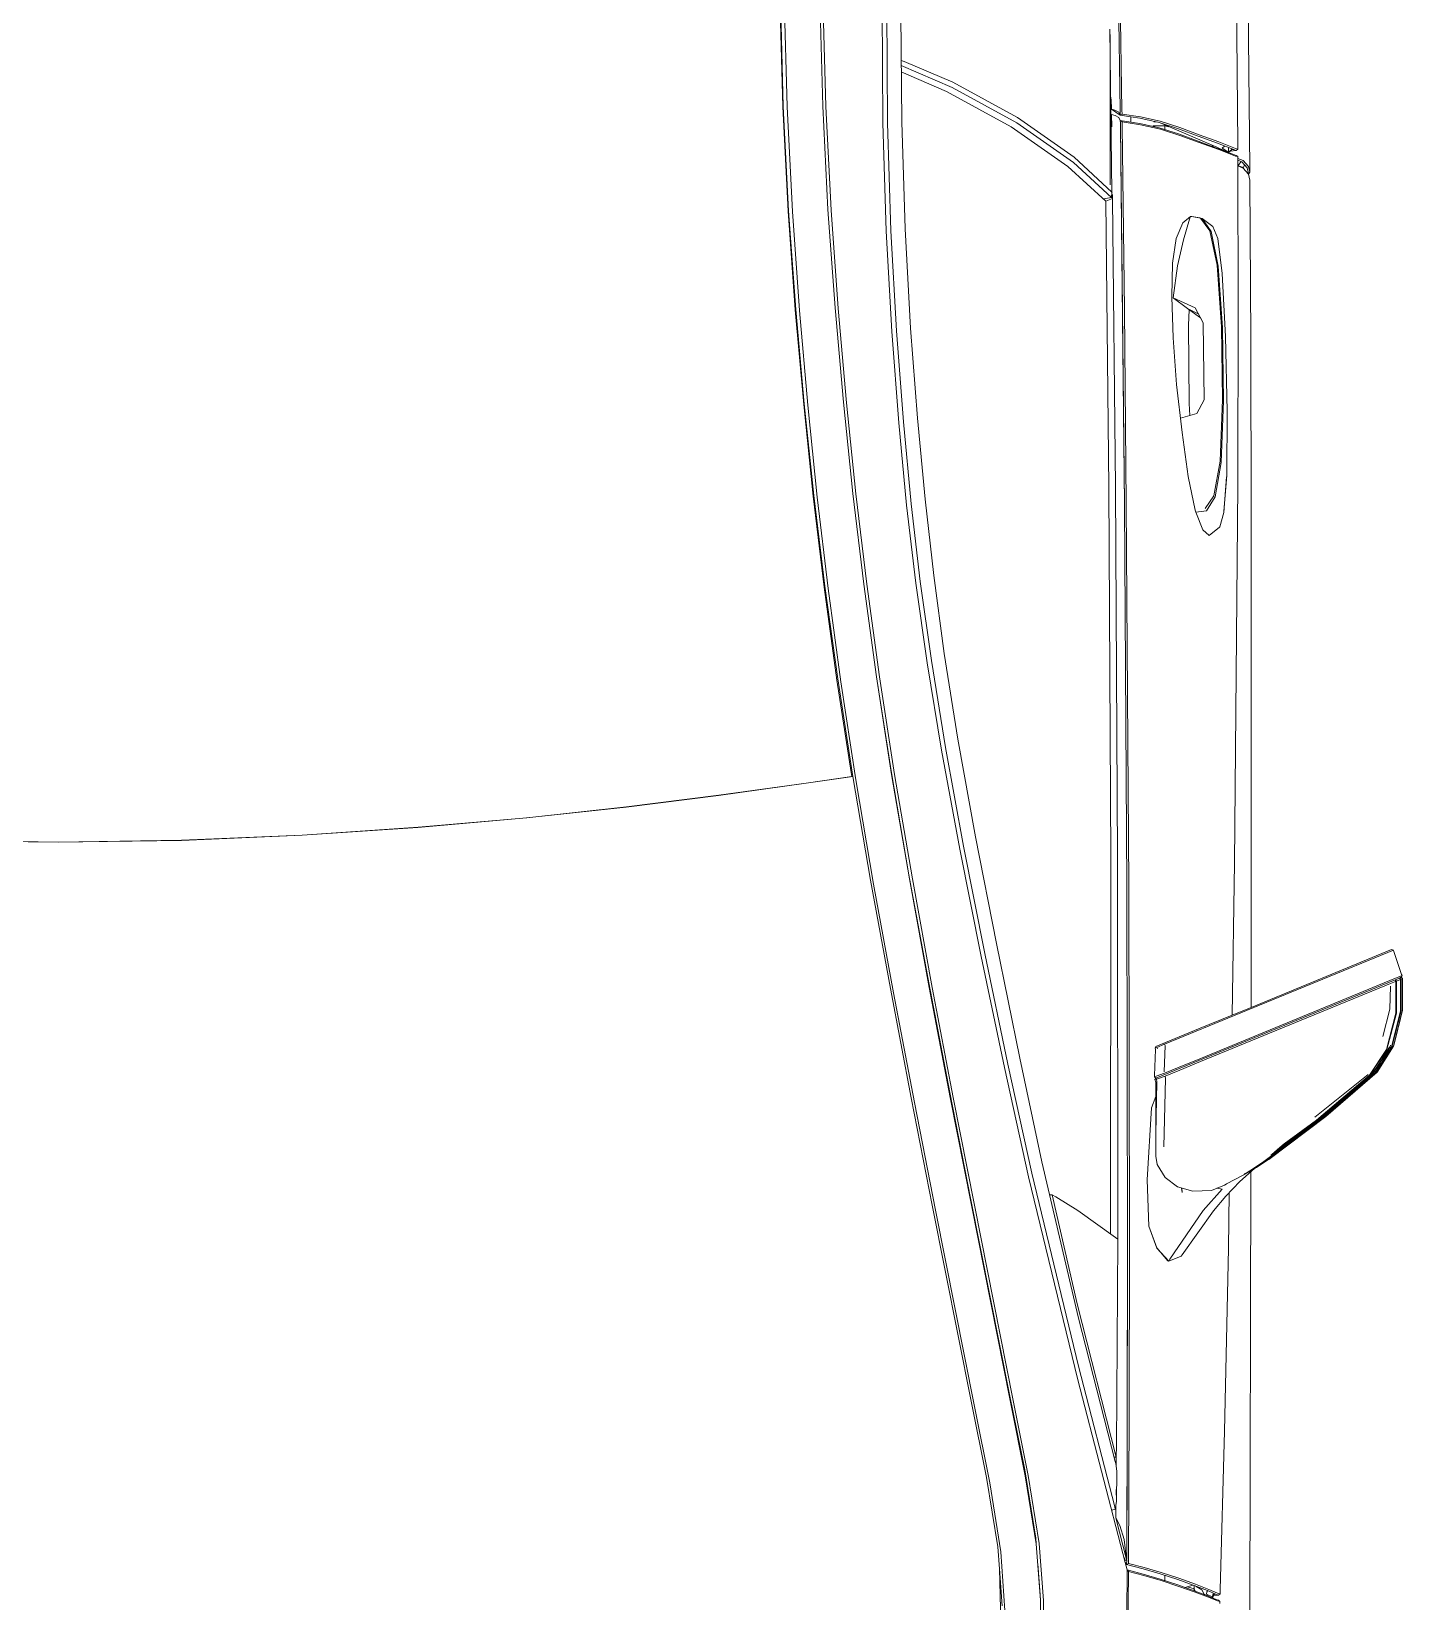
# Model space of a CAD drawing. Header units: millimetres. Extents: x -5354 to 175654, y 1543 to 8261111.
# Drawn here: x 18250 to 19306, y 10633 to 11843 of the extents above; entities that cross this region are included whole.
import ezdxf

# ---------------------------------------------------------------- set-up
doc = ezdxf.new("R2010")
doc.units = ezdxf.units.MM
doc.layers.add('Moveis', color=250, linetype='Continuous', lineweight=13)

msp = doc.modelspace()

# ---------------------------------------------------------------- linework, layer by layer
at = {"layer": 'Moveis', "extrusion": (2.24964e-32, 1.22465e-16, -1)}
for p, q in [((19084, 12073.1), (19088.6, 11782)), ((19085.5, 12071.4), (19090, 11781.9)), ((19177.9, 11919.8), (19179.2, 11754.9)), ((18826.5, 11870.1), (18828.8, 11784.6)), ((18829.1, 11784.7), (18826.9, 11870.1)), ((18832.1, 11784.4), (18829.8, 11870)), ((18857.2, 11869), (18859.5, 11784.9)), ((18861.8, 11784.7), (18859.5, 11868.9)), ((18905.3, 11860.5), (18905.7, 11772.2)), ((18909.3, 11772.1), (18908.9, 11859.4)), ((18919.7, 11856), (18920.3, 11772.8)), ((19187.2, 11861.9), (19188.5, 11737.1)), ((19082.3, 11718.8), (19080.7, 11844.4)), ((19080.9, 11724.3), (19080.8, 11840.3)), ((18922.2, 11819.3), (18920, 11820.3)), ((18959.8, 11803.4), (18922.2, 11819.3)), ((18959.2, 11799.3), (18920, 11816.2)), ((18954.8, 11796.4), (18920, 11811.4)), ((19004.7, 11769.2), (18954.8, 11796.4)), ((19009.1, 11772.1), (18959.2, 11799.3)), ((19009.6, 11776.2), (18959.8, 11803.4)), ((18828.8, 11784.6), (18832.8, 11704.2)), ((18833.2, 11704.4), (18829.1, 11784.7)), ((18836.1, 11703.9), (18832.1, 11784.4)), ((18859.5, 11784.9), (18863.5, 11705.3)), ((18865.9, 11704.9), (18861.8, 11784.7)), ((19081.8, 11790.5), (19081.9, 11782.7)), ((18905.7, 11772.2), (18908.3, 11688.8)), ((18912, 11689), (18909.3, 11772.1)), ((18920.3, 11772.8), (18923, 11690.5)), ((19052.7, 11741.5), (19009.1, 11772.1)), ((19053.2, 11745.7), (19009.6, 11776.2)), ((19081.9, 11782.7), (19084.6, 11781.9)), ((19081.9, 11782.7), (19088.7, 11778)), ((19084.7, 11777.8), (19082, 11778.6)), ((19082, 11778.6), (19082.1, 11769.2)), ((19084.6, 11781.9), (19087.5, 11780.3)), ((19087.6, 11776.2), (19084.7, 11777.8)), ((19087.5, 11780.3), (19088.7, 11778)), ((19088.7, 11774), (19087.6, 11776.2)), ((19088.6, 11782), (19088.7, 11778)), ((19090.1, 11778.9), (19088.7, 11778)), ((19088.7, 11778), (19088.7, 11778)), ((19088.7, 11778), (19096.8, 11776.7)), ((19088.7, 11774), (19090.2, 11772.8)), ((19088.7, 11774), (19088.7, 11773.9)), ((19088.7, 11774), (19096.9, 11772.7)), ((19088.8, 11771.8), (19088.7, 11773.9)), ((19088.8, 11771.8), (19088.8, 11769.9)), ((19090, 11781.9), (19090.1, 11778.9)), ((19104.3, 11776.7), (19090.1, 11778.9)), ((19090.2, 11772.8), (19090.2, 11769.8)), ((19104.4, 11770.6), (19090.2, 11772.8)), ((19096.9, 11772.7), (19096.8, 11776.7)), ((19096.8, 11776.7), (19103.7, 11775.7)), ((19103.7, 11771.6), (19096.9, 11772.7)), ((19103.7, 11775.7), (19118.7, 11772.4)), ((19118.7, 11768.4), (19103.7, 11771.6)), ((19104.3, 11776.7), (19119.5, 11773.4)), ((19116.3, 11772.9), (19114.5, 11772.9)), ((19118.7, 11772.4), (19133.7, 11767.6)), ((19119.4, 11772.2), (19146.4, 11760.5)), ((19119.5, 11773.4), (19134.5, 11768.6)), ((19048.4, 11738.6), (19004.7, 11769.2)), ((19088.8, 11769.9), (19090.5, 11628)), ((19089.3, 11718), (19088.8, 11769.9)), ((19090.2, 11769.8), (19091.9, 11628.3)), ((19119.6, 11767.3), (19104.4, 11770.6)), ((19113.9, 11769.9), (19123, 11769.9)), ((19133.7, 11763.6), (19118.7, 11768.4)), ((19134.6, 11762.5), (19119.6, 11767.3)), ((19123, 11767), (19123, 11770.6)), ((19126.2, 11769.2), (19123, 11769.9)), ((19133.7, 11767.6), (19148.7, 11762)), ((19148.7, 11758), (19133.7, 11763.6)), ((19134.5, 11768.6), (19149.6, 11763)), ((19149.6, 11757), (19134.6, 11762.5)), ((19146.4, 11760.5), (19163.1, 11753.4)), ((19148.7, 11762), (19163.7, 11756.5)), ((19149.6, 11763), (19164.6, 11757.5)), ((19163.7, 11752.5), (19148.7, 11758)), ((19164.6, 11751.5), (19149.6, 11757)), ((19159.3, 11754.1), (19160.7, 11754.4)), ((19163.1, 11753.4), (19169.5, 11750.3)), ((19163.7, 11756.5), (19176.6, 11751.4)), ((19176.6, 11747.6), (19163.7, 11752.5)), ((19164.6, 11757.5), (19177.5, 11752.4)), ((19177.5, 11746.6), (19164.6, 11751.5)), ((19167.1, 11752.7), (19169.1, 11754.3)), ((19170.9, 11750.2), (19167.1, 11752.7)), ((19169.5, 11750.3), (19169.7, 11750.2)), ((19172.1, 11749.7), (19170.9, 11750.2)), ((19172.1, 11749.6), (19171.8, 11749.4)), ((19173.5, 11750.3), (19172, 11749.3)), ((19172.1, 11753.2), (19172.1, 11752.7)), ((19172.1, 11752.7), (19172.1, 11749.6)), ((19174.4, 11751.3), (19172.1, 11749.6)), ((19172.1, 11749.6), (19172.1, 11749.5)), ((19172.2, 11749.4), (19172.3, 11749.2)), ((19178, 11750.9), (19173.5, 11750.3)), ((19174.4, 11752.2), (19174.4, 11751.3)), ((19176.2, 11751.5), (19174.4, 11751.3)), ((19176.6, 11751.4), (19178, 11750.9)), ((19178, 11747.1), (19176.6, 11747.6)), ((19177.5, 11752.4), (19179.2, 11751.9)), ((19179.2, 11746.1), (19177.5, 11746.6)), ((19179.2, 11751.9), (19178, 11750.9)), ((19178, 11747.1), (19179.2, 11746.1)), ((19179.2, 11754.9), (19179.2, 11751.9)), ((19077.7, 11711.7), (19048.4, 11738.6)), ((19052.7, 11741.5), (19081.9, 11714.6)), ((19082.3, 11718.8), (19053.2, 11745.7)), ((19179.2, 11746.1), (19179.2, 11743.1)), ((19179.2, 11744.8), (19183.4, 11743.1)), ((19179.2, 11743.4), (19182.4, 11742.1)), ((19179.2, 11743.1), (19179.5, 11628.2)), ((19182.5, 11738.1), (19179.2, 11739.4)), ((19183.4, 11737.1), (19179.2, 11738.9)), ((19181.8, 11742.3), (19179.6, 11739.3)), ((19182.4, 11742.1), (19186.6, 11737.6)), ((19183.4, 11737.1), (19182.5, 11738.1)), ((19183.4, 11743.1), (19187.6, 11738.6)), ((19187.6, 11732.6), (19183.4, 11737.1)), ((19183.5, 11737.1), (19184.5, 11739.9)), ((19183.5, 11737.1), (19183.5, 11737.1)), ((19186.6, 11737.6), (19187.6, 11733.1)), ((19187.6, 11738.6), (19188.6, 11734.1)), ((19188.5, 11737.1), (19188.6, 11734.1)), ((19187.6, 11733.1), (19187.4, 11732.8)), ((19188.6, 11734.1), (19187.6, 11732.7)), ((19188.6, 11728.1), (19187.6, 11732.6)), ((19189.3, 11605.4), (19188.6, 11728.1)), ((19081.9, 11714.6), (19075.7, 11713.5)), ((19082.6, 11713.9), (19077.7, 11711.7)), ((19080, 11491.3), (19077.7, 11711.7)), ((19081.9, 11714.6), (19082.3, 11718.8)), ((19081.9, 11714.6), (19082.6, 11714.7)), ((19082.6, 11714.5), (19082.2, 11714.3)), ((19082.6, 11718.7), (19082.6, 11718.8)), ((19082.6, 11714.5), (19082.6, 11717)), ((19082.6, 11713.9), (19082.6, 11714.5)), ((19085, 11491.4), (19082.6, 11713.9)), ((19089.4, 11718), (19089.3, 11718)), ((19089.4, 11718), (19089.3, 11718)), ((19091.1, 11549.6), (19089.3, 11718)), ((19089.4, 11715.5), (19089.4, 11715.5)), ((19089.4, 11710.4), (19089.5, 11710.4)), ((18832.8, 11704.2), (18838.3, 11628)), ((18838.8, 11628.3), (18833.2, 11704.4)), ((18841.5, 11627.6), (18836.1, 11703.9)), ((18863.5, 11705.3), (18869, 11629.5)), ((18871.3, 11629.1), (18865.9, 11704.9)), ((19136.9, 11695), (19142.7, 11700.1)), ((19142.7, 11700.1), (19142.1, 11698)), ((19143.8, 11700), (19142.7, 11700.1)), ((19149.9, 11699), (19143.8, 11700)), ((19150.6, 11698.7), (19143.8, 11700)), ((19151.8, 11698.4), (19149.9, 11699)), ((19157.7, 11688.9), (19150.6, 11698.7)), ((19150.6, 11698.7), (19151.8, 11698.4)), ((19160, 11692.3), (19151.8, 11698.4)), ((19151.8, 11698.4), (19158.7, 11688.5)), ((18908.3, 11688.8), (18912.7, 11611.5)), ((18916.3, 11611.8), (18912, 11689)), ((18923, 11690.5), (18927.2, 11614)), ((19089.7, 11686.7), (19089.8, 11686.7)), ((19131.9, 11683.1), (19136.9, 11695)), ((19142.1, 11698), (19137.5, 11682.1)), ((19142.1, 11698), (19142, 11698)), ((19163.3, 11662.4), (19157.7, 11688.9)), ((19158.7, 11688.5), (19164.1, 11661.8)), ((19163.9, 11683), (19160, 11692.3)), ((19129, 11664), (19131.9, 11683.1)), ((19137.5, 11682.1), (19132.8, 11661.9)), ((19167.3, 11656.2), (19163.9, 11683)), ((19128.4, 11638.2), (19129, 11664)), ((19132.8, 11661.9), (19129.5, 11637.3)), ((19166.7, 11614.9), (19163.3, 11662.4)), ((19164.1, 11661.8), (19167.4, 11614.2)), ((19169.8, 11607.6), (19167.3, 11656.2)), ((19129.5, 11606.6), (19128.4, 11638.2)), ((18838.3, 11628), (18844.8, 11555.2)), ((18845.3, 11555.6), (18838.8, 11628.3)), ((18848, 11554.6), (18841.5, 11627.6)), ((18869, 11629.5), (18875.4, 11556.9)), ((18877.8, 11556.5), (18871.3, 11629.1)), ((19090.5, 11628), (19091.9, 11478.1)), ((19091.9, 11628.3), (19093.3, 11478.6)), ((19129.5, 11637.3), (19140.6, 11629.2)), ((19146.4, 11629.5), (19129.5, 11637.3)), ((19148.8, 11625), (19140.6, 11629.2)), ((19140.6, 11629.2), (19150.5, 11621.8)), ((19141.8, 11628.2), (19141.2, 11616.2)), ((19152.5, 11618), (19146.4, 11629.5)), ((19179.5, 11628.2), (19179.2, 11493.1)), ((18927.2, 11614), (18932.5, 11544.5)), ((19141.2, 11616.2), (19141.8, 11556)), ((19153.4, 11558.7), (19152.5, 11618)), ((19167.5, 11559), (19166.7, 11614.9)), ((19167.4, 11614.2), (19168.3, 11558.1)), ((18912.7, 11611.5), (18918, 11541.1)), ((18921.7, 11541.7), (18916.3, 11611.8)), ((19132.1, 11570.5), (19129.5, 11606.6)), ((19171, 11550.1), (19169.8, 11607.6)), ((19189.6, 11464.5), (19189.3, 11605.4)), ((19136.4, 11533.5), (19132.1, 11570.5)), ((18844.8, 11555.2), (18852.2, 11484.6)), ((18852.7, 11485.1), (18845.3, 11555.6)), ((18855.2, 11483.7), (18848, 11554.6)), ((18875.4, 11556.9), (18882.7, 11486.7)), ((18885.1, 11486.3), (18877.8, 11556.5)), ((19091.1, 11549.6), (19091.1, 11558)), ((19141.8, 11556), (19142.4, 11546.7)), ((19147.7, 11548.3), (19153.4, 11558.7)), ((19165.6, 11511.5), (19167.5, 11559)), ((19168.3, 11558.1), (19166.5, 11510.5)), ((18918, 11541.1), (18924.1, 11477.6)), ((18927.6, 11478.5), (18921.7, 11541.7)), ((18932.5, 11544.5), (18938.3, 11482.2)), ((19091.9, 11478.1), (19091.1, 11549.6)), ((19135.1, 11544.6), (19147.7, 11548.3)), ((19170.7, 11500.8), (19171, 11550.1)), ((19141.1, 11499.8), (19136.4, 11533.5)), ((19160.9, 11484.9), (19165.6, 11511.5)), ((19166.5, 11510.5), (19161.8, 11483.9)), ((19146.3, 11473.7), (19141.1, 11499.8)), ((19168.5, 11472.7), (19170.7, 11500.8)), ((19170.6, 11499.5), (19168.6, 11471.9)), ((19179.2, 11493.1), (19176.7, 11201.7)), ((18852.2, 11484.6), (18860.6, 11414.5)), ((18861.1, 11415.2), (18852.7, 11485.1)), ((18863.6, 11413.4), (18855.2, 11483.7)), ((18882.7, 11486.7), (18891.1, 11416.8)), ((18893.4, 11416.7), (18885.1, 11486.3)), ((18938.3, 11482.2), (18945, 11423.4)), ((19081.5, 11206.1), (19080, 11491.3)), ((19086.6, 11206.3), (19085, 11491.4)), ((19154.1, 11475.1), (19160.9, 11484.9)), ((19161.8, 11483.9), (19155.1, 11473.1)), ((18924.1, 11477.6), (18931.2, 11417.5)), ((18934.6, 11418.8), (18927.6, 11478.5)), ((19091.9, 11478.1), (19093.8, 11184)), ((19093.3, 11478.6), (19095.2, 11184.5)), ((19146.3, 11473.7), (19146.9, 11472.2)), ((19155.1, 11473.1), (19146.9, 11472.2)), ((19146.9, 11472.2), (19152.2, 11458.7)), ((19168.6, 11471.9), (19165.4, 11460.9)), ((19157.1, 11454.2), (19152.2, 11458.7)), ((19157.1, 11454.2), (19165.1, 11460.7)), ((19165.1, 11460.7), (19165.4, 11460.9)), ((19189.6, 11156.3), (19189.6, 11464.5)), ((18945, 11423.4), (18953.1, 11363.4)), ((18860.6, 11414.5), (18870.4, 11342.8)), ((18871, 11343.7), (18861.1, 11415.2)), ((18873.4, 11341.4), (18863.6, 11413.4)), ((18900.9, 11345.3), (18891.1, 11416.8)), ((18903.2, 11345.4), (18893.4, 11416.7)), ((18931.2, 11417.5), (18939.9, 11356.1)), ((18943.2, 11357.9), (18934.6, 11418.8)), ((18953.1, 11363.4), (18963.5, 11297.4)), ((18939.9, 11356.1), (18951.1, 11288.9)), ((18954.1, 11291), (18943.2, 11357.9)), ((18870.4, 11342.8), (18881.5, 11271.5)), ((18871, 11343.7), (18882.7, 11268.6)), ((18885, 11265.9), (18873.4, 11341.4)), ((18900.9, 11345.3), (18912.5, 11270)), ((18912.2, 11273), (18900.9, 11345.3)), ((18914.9, 11270.2), (18903.2, 11345.4)), ((18951.1, 11288.9), (18965.1, 11212.6)), ((18968, 11215), (18954.1, 11291)), ((18963.5, 11297.4), (18977.2, 11222)), ((18846.6, 11263.3), (18779.1, 11253.9)), ((18846.8, 11263.5), (18779.4, 11254.1)), ((18882.7, 11268.6), (18846.6, 11263.3)), ((18846.8, 11263.5), (18882, 11268.6)), ((18881.5, 11271.5), (18882, 11268.6)), ((18882, 11268.6), (18882.7, 11268.6)), ((18882.7, 11268.6), (18896.4, 11188.6)), ((18898.7, 11185.6), (18885, 11265.9)), ((18925.9, 11192.9), (18912.2, 11273)), ((18912.5, 11270), (18926.3, 11189.6)), ((18928.6, 11189.8), (18914.9, 11270.2)), ((18779.1, 11253.9), (18708, 11245)), ((18779.4, 11254.1), (18708.2, 11245.1)), ((18708, 11245), (18631.2, 11236.7)), ((18708.2, 11245.1), (18631.4, 11236.8)), ((18547.6, 11229.3), (18458.4, 11223.3)), ((18547.8, 11229.4), (18458.5, 11223.4)), ((18631.2, 11236.7), (18547.6, 11229.3)), ((18631.4, 11236.8), (18547.8, 11229.4)), ((18270.5, 11218), (18175.6, 11219.5)), ((18270.5, 11217.9), (18175.7, 11219.3)), ((18365.4, 11219.5), (18270.5, 11218)), ((18365.4, 11219.3), (18270.5, 11217.9)), ((18458.5, 11223.4), (18365.4, 11219.5)), ((18458.4, 11223.3), (18365.4, 11219.3)), ((18984.3, 11132.3), (18968, 11215)), ((18977.2, 11222), (18993.3, 11139.9)), ((18965.1, 11212.6), (18981.5, 11129.8)), ((19081.1, 10916.2), (19081.5, 11206.1)), ((19086.8, 10912.2), (19086.6, 11206.3)), ((18941.2, 11109.5), (18925.9, 11192.9)), ((19176.7, 11201.7), (19174.9, 11084.7)), ((18896.4, 11188.6), (18911.6, 11105.3)), ((18914, 11102), (18898.7, 11185.6)), ((18926.3, 11189.6), (18941.6, 11105.9)), ((18943.9, 11106), (18928.6, 11189.8)), ((19093.8, 11184), (19094.3, 10906.8)), ((19095.2, 11184.5), (19095.7, 10906.9)), ((19189.5, 11090.7), (19189.6, 11156.3)), ((18981.5, 11129.8), (18999.4, 11044.3)), ((19002.1, 11047), (18984.3, 11132.3)), ((18993.3, 11139.9), (19011.3, 11051.5)), ((19122.9, 11062.3), (19299.1, 11134.7)), ((19189.5, 11090.7), (19297.8, 11135.3)), ((19299.1, 11134.7), (19297.8, 11135.3)), ((19299.5, 11133.8), (19299.1, 11134.7)), ((19305.5, 11116.1), (19299.5, 11133.8)), ((18957.3, 11025.2), (18941.2, 11109.5)), ((18941.6, 11105.9), (18957.7, 11021.3)), ((18960, 11021.3), (18943.9, 11106)), ((19116.1, 11036.1), (19300.5, 11111.9)), ((19296.4, 11111.3), (19150.1, 11051.1)), ((19296.8, 11109), (19150.6, 11048.9)), ((19296.4, 11111.3), (19305.8, 11115.2)), ((19296.8, 11106.9), (19296.5, 11089.2)), ((19300.8, 11110.6), (19296.8, 11109)), ((19303.9, 11113.3), (19300.5, 11111.9)), ((19301.6, 11110.9), (19300.5, 11111.9)), ((19301.1, 11110.8), (19300.5, 11111.9)), ((19300.5, 11111.2), (19300.5, 11111)), ((19301.1, 11110.8), (19300.8, 11110.6)), ((19301.1, 11108.8), (19301.1, 11110.8)), ((19301.1, 11086.2), (19301.1, 11108.8)), ((19304.7, 11112.2), (19301.6, 11110.9)), ((19301.6, 11110.9), (19301.6, 11086.1)), ((19303.9, 11113.3), (19305.2, 11113.9)), ((19303.9, 11113.3), (19304.7, 11112.2)), ((19303.9, 11113.3), (19305, 11112.3)), ((19304.7, 11088.1), (19304.7, 11112.2)), ((19306.1, 11112.8), (19305, 11112.3)), ((19305, 11088), (19305, 11112.3)), ((19305.2, 11113.9), (19305.8, 11115.2)), ((19305.2, 11113.9), (19306.1, 11112.8)), ((19305.2, 11113.9), (19306.2, 11112.9)), ((19305.8, 11115.2), (19305.5, 11116.1)), ((19306.1, 11088.8), (19306.1, 11112.8)), ((19306.1, 11112.8), (19306.2, 11112.8)), ((19306.2, 11112.9), (19306.2, 11088.7)), ((19306.2, 11112.8), (19306.2, 11112.9)), ((18911.6, 11105.3), (18927.7, 11021.1)), ((18930.1, 11017.5), (18914, 11102)), ((19149, 11074.1), (19174.9, 11084.7)), ((19189.5, 11090.7), (19174.9, 11084.7)), ((19296.5, 11089.2), (19291, 11068.2)), ((19293.8, 11058.3), (19301.1, 11086.2)), ((19301.6, 11086.1), (19294.1, 11058.2)), ((19297.7, 11060.1), (19304.7, 11088.1)), ((19305, 11088), (19297.9, 11060)), ((19299.2, 11060.7), (19306.1, 11088.8)), ((19302.4, 11077.3), (19305.1, 11088.3)), ((19302.5, 11073.8), (19306, 11087.4)), ((19304.6, 11082.1), (19303, 11075.6)), ((19306.2, 11088.7), (19304.6, 11082.1)), ((19306.2, 11088.4), (19304.6, 11082.1)), ((19306, 11087.4), (19306.2, 11088.4)), ((19306.2, 11088.4), (19306.2, 11088.7)), ((19116.1, 11060.5), (19149, 11074.1)), ((19149, 11074.1), (19149, 11074.1)), ((19302.5, 11073.8), (19299.4, 11061.2)), ((19115.9, 11058.3), (19115.2, 11038.1)), ((19116.1, 11060.5), (19115.6, 11059.2)), ((19116.9, 11059.8), (19115.6, 11059.2)), ((19115.6, 11059.2), (19115.9, 11058.3)), ((19122.9, 11062.3), (19116.9, 11059.8)), ((19116.9, 11059.8), (19117.3, 11058.8)), ((19123.3, 11061.3), (19122.5, 11041.1)), ((19122.9, 11062.3), (19123.3, 11061.3)), ((19280.7, 11038.5), (19293.8, 11058.3)), ((19294.1, 11058.2), (19280.8, 11038.3)), ((19285, 11040.1), (19295.7, 11057)), ((19297.9, 11060), (19285.1, 11040.1)), ((19285.9, 11043.9), (19295.3, 11058.7)), ((19295, 11057.7), (19285.9, 11043.5)), ((19286.6, 11040.7), (19299.2, 11060.7)), ((19290, 11049.7), (19295.3, 11057.8)), ((19295, 11058.3), (19295, 11057.7)), ((19296.7, 11060.4), (19295.2, 11058.1)), ((19296.2, 11060.1), (19295.2, 11058.4)), ((19295.3, 11058.7), (19296.2, 11060.1)), ((19295.3, 11057.8), (19295.3, 11058.7)), ((19295.7, 11057), (19297.2, 11059.4)), ((19296.2, 11060.1), (19296.7, 11060.4)), ((19297, 11061.5), (19296.7, 11060.4)), ((19297.2, 11059.4), (19297.7, 11060.1)), ((19299.4, 11061.2), (19299.2, 11060.9)), ((19020.7, 10962.9), (19002.1, 11047)), ((19011.3, 11051.5), (19028.4, 10971.7)), ((19150.1, 11051.1), (19134.1, 11044.6)), ((19150.6, 11048.9), (19134.7, 11042.3)), ((19283.4, 11039.5), (19287.8, 11046.3)), ((19288.6, 11047.5), (19283.5, 11039.4)), ((19283.6, 11039.4), (19290, 11049.7)), ((19288.6, 11047.5), (19289.2, 11048.4)), ((19290.7, 11050.8), (19290, 11049.8)), ((19290.9, 11051.1), (19291.3, 11051.8)), ((18999.4, 11044.3), (19018.1, 10960)), ((19115.2, 11038.1), (19115.1, 11037.1)), ((19116.4, 11037.6), (19115.1, 11037.1)), ((19115.1, 11037.1), (19116.1, 11036.1)), ((19116.1, 11036.1), (19115.3, 11035.1)), ((19115.3, 11035.1), (19116.5, 11035.6)), ((19116.6, 11035.4), (19115.3, 11035.1)), ((19115.3, 11035.1), (19116.2, 11033.1)), ((19116.9, 11033.3), (19116.1, 10992.9)), ((19116.2, 11033.1), (19116.1, 10992.9)), ((19122.8, 11040.1), (19116.4, 11037.6)), ((19123.3, 11037.8), (19116.6, 11035.4)), ((19116.6, 11035.4), (19116.9, 11033.3)), ((19123.6, 11035.8), (19122.3, 10983.2)), ((19134.1, 11044.6), (19122.8, 11040.1)), ((19134.7, 11042.3), (19123.3, 11037.8)), ((19123.3, 11037.8), (19123.6, 11035.8)), ((19279.6, 11038.9), (19238.6, 11006.1)), ((19240, 11003.9), (19280.7, 11038.5)), ((19280.8, 11038.3), (19240.1, 11003.5)), ((19241.8, 11004.4), (19282.1, 11039)), ((19282.2, 11038.8), (19243.2, 11005.4)), ((19243.4, 11005), (19283.4, 11039.5)), ((19283.5, 11039.4), (19243.5, 11005)), ((19245.3, 11005.8), (19285, 11040.1)), ((19285.1, 11040.1), (19245.4, 11005.8)), ((19247, 11006.5), (19286.6, 11040.7)), ((19282.1, 11039), (19285.9, 11043.9)), ((19285.9, 11043.5), (19282.2, 11038.8)), ((18927.7, 11021.1), (18943.9, 10938.3)), ((18973.5, 10942.5), (18957.3, 11025.2)), ((18957.7, 11021.3), (18974, 10938.3)), ((18976.3, 10938.3), (18960, 11021.3)), ((19116.2, 11021.9), (19112.7, 11013.2)), ((18946.4, 10934.4), (18930.1, 11017.5)), ((19112.7, 11013.2), (19109.5, 10957.7)), ((19243.5, 11005), (19199.4, 10972)), ((19199.4, 10972), (19243.4, 11005)), ((19245.4, 11005.8), (19201.5, 10972.8)), ((19203.2, 10973.5), (19247, 11006.5)), ((19205.2, 10975.7), (19245.3, 11005.8)), ((19241.8, 11004.3), (19207.1, 10978.4)), ((19207.8, 10979), (19239.1, 11002.3)), ((19215.1, 10985.5), (19240, 11003.9)), ((19239.8, 11003.3), (19215.5, 10985.2)), ((19239.1, 11002.3), (19241.8, 11004.3)), ((19240.1, 11003.5), (19239.8, 11003.3)), ((19242.9, 11005.2), (19241.8, 11004.3)), ((19241.8, 11004.3), (19241.8, 11004.4)), ((19242, 11003.9), (19243.5, 11005)), ((19242.9, 11005.2), (19243.2, 11005.4)), ((19116.1, 10992.9), (19116.1, 10976.1)), ((19211.6, 10982.6), (19215.1, 10985.5)), ((19215.5, 10985.2), (19212.5, 10982.9)), ((19116.1, 10976.1), (19117.1, 10969.6)), ((19193.6, 10967.4), (19202.1, 10972.9)), ((19193.7, 10967.6), (19201.4, 10972.8)), ((19201.5, 10972.8), (19200.2, 10971.9)), ((19201.4, 10972.8), (19205.2, 10975.7)), ((19202.1, 10972.9), (19203.2, 10973.5)), ((19202.1, 10972.9), (19202.9, 10973.4)), ((19202.7, 10973.8), (19202.7, 10973.7)), ((19203.3, 10974.3), (19203.2, 10974.1)), ((19203.6, 10974.5), (19203.7, 10974.5)), ((19207.1, 10978.4), (19204.7, 10976.7)), ((19204.7, 10976.7), (19205.4, 10977.4)), ((19205.1, 10975.5), (19205.2, 10975.7)), ((19205.4, 10977.4), (19211.6, 10982.6)), ((19206.5, 10978.1), (19206.2, 10978.1)), ((19206.5, 10978.1), (19207.8, 10979)), ((19206.7, 10978.4), (19206.5, 10978.1)), ((19212.5, 10982.9), (19206.7, 10978.4)), ((19213.7, 10981.5), (19207.1, 10976.5)), ((19207.1, 10978.5), (19207.1, 10978.4)), ((19056.5, 10814.3), (19020.7, 10962.9)), ((19028.4, 10971.7), (19056.5, 10851.2)), ((19123.4, 10959.5), (19117.1, 10969.6)), ((19183.3, 10961.4), (19170.5, 10954.7)), ((19192.1, 10966.5), (19180.7, 10956.4)), ((19188.7, 10964.5), (19183.3, 10961.4)), ((19189.1, 10964.8), (19184.2, 10962)), ((19184.2, 10962), (19185, 10962.6)), ((19185, 10962.6), (19188.2, 10964.6)), ((19185.9, 10963.2), (19186.1, 10963.1)), ((19186.1, 10963.1), (19190.1, 10965.4)), ((19186.5, 10963.4), (19186.1, 10963.1)), ((19186.4, 10963.5), (19186.5, 10963.4)), ((19188.6, 10964.7), (19186.5, 10963.4)), ((19188.2, 10964.6), (19199.4, 10972)), ((19199.4, 10972), (19188.6, 10964.7)), ((19188.6, 10622.6), (19189.3, 10964.1)), ((19189.1, 10964.8), (19188.7, 10964.5)), ((19192.1, 10966.5), (19189.1, 10964.8)), ((19190.1, 10965.4), (19193.7, 10967.6)), ((19193.5, 10967.4), (19192.1, 10966.5)), ((19193.5, 10967.4), (19193.6, 10967.4)), ((19199, 10971.1), (19193.6, 10967.4)), ((19199.4, 10971.4), (19199, 10971.1)), ((19199, 10971.1), (19199, 10971.1)), ((19199.5, 10971.4), (19199.4, 10971.4)), ((19200.1, 10971.9), (19199.5, 10971.4)), ((19200.2, 10971.9), (19200.1, 10971.9)), ((19018.1, 10960), (19056, 10803.6)), ((19109.5, 10957.7), (19110.7, 10922.1)), ((19132.8, 10952.3), (19123.4, 10959.5)), ((19144.7, 10949.1), (19132.8, 10952.3)), ((19135.9, 10951.5), (19136.3, 10948.1)), ((19136.1, 10951.4), (19136.3, 10948.1)), ((19144.7, 10949.1), (19159.1, 10949.7)), ((19167.3, 10950.6), (19152.7, 10934.1)), ((19167.7, 10953.2), (19159.1, 10949.7)), ((19163.1, 10951.3), (19167.3, 10950.6)), ((19167.7, 10953.2), (19170.2, 10954.5)), ((19169, 10953.8), (19168.8, 10953.8)), ((19169, 10953.8), (19170.8, 10954.6)), ((19169, 10953.8), (19170.2, 10954.5)), ((19180.7, 10956.4), (19170, 10945.1)), ((19170.2, 10954.5), (19170.5, 10954.7)), ((19170.2, 10954.5), (19170.2, 10954.5)), ((19172.8, 10955.8), (19172.8, 10955.7)), ((18943.9, 10938.3), (18973.9, 10787.3)), ((19003.4, 10792.4), (18973.5, 10942.5)), ((18974, 10938.3), (19003.8, 10787.9)), ((19006.2, 10787.8), (18976.3, 10938.3)), ((19034.3, 10946.3), (19036.2, 10946.3)), ((19036.2, 10946.3), (19055.6, 10862.2)), ((19036.2, 10946.3), (19039, 10944.8)), ((19039, 10944.8), (19055.9, 10934.3)), ((19170, 10945.1), (19160.5, 10934)), ((19172.7, 10947.9), (19172, 10904.9)), ((18976.4, 10783.1), (18946.4, 10934.4)), ((19055.9, 10934.3), (19085.1, 10913.3)), ((19152.7, 10934.1), (19127, 10896.6)), ((19160.5, 10934), (19136.4, 10900.1)), ((19085.1, 10913.3), (19086.8, 10912.2)), ((19086.8, 10912.2), (19085.9, 10751.9)), ((19086.8, 10912.2), (19086.8, 10912.2)), ((19110.7, 10922.1), (19117, 10905.2)), ((19116.9, 10905.3), (19110.7, 10922.1)), ((19093.9, 10752.5), (19094.3, 10906.8)), ((19094.3, 10906.8), (19094.1, 10777.9)), ((19095.7, 10906.9), (19095.5, 10777.8)), ((19116.9, 10905.3), (19125.4, 10895.5)), ((19117, 10905.2), (19126.1, 10895.2)), ((19136.4, 10900.1), (19135.7, 10899)), ((19172, 10904.9), (19168.9, 10764.1)), ((19126.1, 10895.2), (19125.4, 10895.5)), ((19126.1, 10895.2), (19135.7, 10899)), ((19127, 10896.6), (19126.1, 10895.2)), ((19055.6, 10862.2), (19085.6, 10744.1)), ((19056.5, 10851.2), (19084.7, 10740.8)), ((19056, 10803.6), (19092.5, 10663)), ((19084.5, 10705.8), (19056.5, 10814.3)), ((19015.1, 10734.4), (19003.4, 10792.4)), ((18973.9, 10787.3), (18985.7, 10728.5)), ((18988.1, 10724.3), (18976.4, 10783.1)), ((19003.8, 10787.9), (19015.5, 10729.8)), ((19017.8, 10730), (19006.2, 10787.8)), ((19094.1, 10777.9), (19093.7, 10665.6)), ((19095.5, 10777.8), (19095, 10662.3)), ((19168.9, 10764.1), (19165.8, 10641.9)), ((19085.6, 10744.1), (19083.9, 10744.1)), ((19085.6, 10745.1), (19085.5, 10736.5)), ((19085.9, 10751.9), (19085.6, 10745.1)), ((19085.6, 10745.1), (19085.6, 10744.1)), ((19094, 10752.4), (19093.9, 10752.5)), ((19093.9, 10740.6), (19093.9, 10752.5)), ((19023.7, 10681.8), (19015.1, 10734.4)), ((19084.7, 10740.8), (19085.2, 10739.2)), ((19085.2, 10739.2), (19086, 10733.3)), ((19086, 10733.3), (19085.9, 10710)), ((19093.7, 10665.6), (19093.9, 10740.6)), ((19094, 10740.5), (19093.9, 10740.6)), ((18985.7, 10728.5), (18994.4, 10675.1)), ((18996.7, 10671.1), (18988.1, 10724.3)), ((19015.5, 10729.8), (19024, 10677.4)), ((19026.3, 10677.5), (19017.8, 10730)), ((19085.9, 10710), (19085.5, 10719.2)), ((19085.9, 10710), (19084.9, 10704.2)), ((19085.3, 10706.7), (19085.3, 10697.5)), ((19084.9, 10704.2), (19082.1, 10703.2)), ((19084.9, 10704.2), (19084.5, 10705.8)), ((19085.3, 10697.5), (19088.4, 10691.6)), ((19085.3, 10697.5), (19093.6, 10665.2)), ((19088.4, 10691.6), (19091.7, 10680.7)), ((18994.4, 10675.1), (18995.6, 10658.1)), ((18999.9, 10625.9), (18996.7, 10671.1)), ((19023.7, 10681.8), (19024, 10677.4)), ((19024, 10677.4), (19027.2, 10633.9)), ((19029.6, 10633.6), (19026.3, 10677.5)), ((19091.7, 10680.7), (19093.6, 10665.2)), ((18997.7, 10580), (18995.6, 10658.1)), ((18995.6, 10658.1), (18997.6, 10629.6)), ((19027, 10638.1), (19025.2, 10662)), ((19092.5, 10664.7), (19091.4, 10667.3)), ((19092.5, 10664.7), (19092.1, 10664.7)), ((19093.7, 10664.4), (19092.5, 10664.7)), ((19092.5, 10663), (19093.6, 10662.7)), ((19094, 10657.3), (19092.5, 10663)), ((19093.6, 10665.2), (19093.7, 10665.6)), ((19093.6, 10665.2), (19093.7, 10664.4)), ((19093.7, 10664.4), (19093.6, 10661.5)), ((19093.6, 10661.5), (19095, 10662.3)), ((19093.6, 10661.5), (19106.4, 10658.2)), ((19107, 10659.1), (19095, 10662.3)), ((19106.4, 10658.2), (19119.5, 10654.3)), ((19107, 10659.1), (19120.2, 10655.3)), ((19094, 10651.1), (19093, 10552)), ((19094, 10657.3), (19094.1, 10657)), ((19106.3, 10654), (19094, 10657.3)), ((19094.1, 10657), (19094, 10651.1)), ((19095, 10656.1), (19094.1, 10657)), ((19094.2, 10545.9), (19095, 10656.1)), ((19106.9, 10653), (19095, 10656.1)), ((19106.3, 10654), (19119.5, 10650.2)), ((19106.9, 10653), (19120.2, 10649.1)), ((19119.5, 10654.3), (19133.1, 10649.8)), ((19119.5, 10650.2), (19133.1, 10645.7)), ((19120.2, 10655.3), (19133.9, 10650.8)), ((19120.2, 10649.1), (19133.8, 10644.6)), ((19123, 10649), (19123, 10653.2)), ((19133.1, 10649.8), (19144.8, 10645.5)), ((19133.1, 10645.7), (19145.7, 10641.1)), ((19133.9, 10650.8), (19146.6, 10646.2)), ((19146.6, 10646.2), (19156.9, 10642.3)), ((19027.2, 10633.9), (19027, 10638.1)), ((19027.2, 10633.9), (19027.2, 10599.6)), ((19029.5, 10599.2), (19029.6, 10633.6)), ((19133.8, 10644.6), (19146.5, 10640)), ((19138.5, 10643.7), (19144.8, 10645.5)), ((19145.7, 10642.6), (19140.5, 10644.3)), ((19144.8, 10645.5), (19145.7, 10645.2)), ((19145.4, 10642.7), (19146, 10642)), ((19145.5, 10642.6), (19145.5, 10642.5)), ((19145.7, 10645.2), (19156, 10641.3)), ((19145.7, 10645.2), (19145.7, 10645.2)), ((19145.7, 10645.2), (19145.7, 10642.6)), ((19146.5, 10640.8), (19145.7, 10642.6)), ((19145.7, 10641.1), (19155.9, 10637.3)), ((19146.5, 10640), (19156.8, 10636.2)), ((19147.3, 10644.6), (19151.6, 10641.9)), ((19151.6, 10641.9), (19153.4, 10638.7)), ((19153.4, 10638.7), (19156.6, 10637)), ((19155.2, 10638.7), (19155.4, 10640.5)), ((19159.6, 10636.6), (19155.2, 10638.7)), ((19155.4, 10640.5), (19156.1, 10641.3)), ((19155.9, 10637.3), (19162.7, 10634.5)), ((19156, 10641.3), (19162.8, 10638.4)), ((19156.8, 10636.2), (19163.5, 10633.5)), ((19156.9, 10642.3), (19163.7, 10639.4)), ((19159.3, 10636.2), (19159.2, 10635.9)), ((19160.3, 10637.5), (19159.3, 10636.2)), ((19160.2, 10639.5), (19160.1, 10637.3)), ((19160.1, 10637.1), (19160.1, 10637.3)), ((19160.3, 10637.2), (19160.1, 10635.6)), ((19160.3, 10637.5), (19161.2, 10638.5)), ((19164.4, 10637.9), (19160.3, 10637.5)), ((19160.5, 10637.5), (19160.3, 10637.2)), ((19161.2, 10638.5), (19161.2, 10639.1)), ((19162.3, 10638.6), (19161.2, 10638.5)), ((19162.7, 10634.5), (19164.3, 10633.9)), ((19162.8, 10638.4), (19164.4, 10637.9)), ((19163.7, 10639.4), (19165.7, 10638.9)), ((19165.5, 10632.9), (19164.3, 10633.9)), ((19165.7, 10638.9), (19164.4, 10637.9)), ((19165.8, 10641.9), (19165.7, 10638.9)), ((19163.5, 10633.5), (19165.5, 10632.9)), ((19165.4, 10631.4), (19165.5, 10632.9))]:
    msp.add_line(p, q, dxfattribs=at)

doc.saveas('drawing.dxf')
